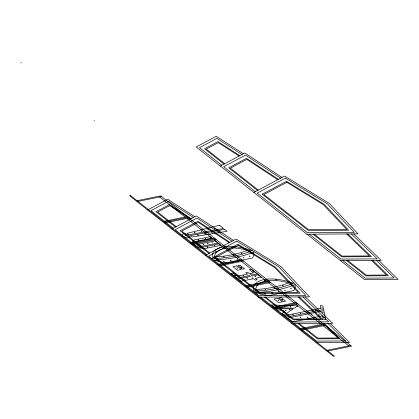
<?xml version="1.0" encoding="UTF-8"?>
<svg xmlns="http://www.w3.org/2000/svg" width="419" height="419" viewBox="0 0 419 419"><rect width="100%" height="100%" fill="white"/><g stroke="black" fill="none" stroke-linecap="round" stroke-linejoin="round"><path stroke-width="0.63" d="M220.347 166.039L244.848 152.993L282.034 177.431M147.624 209.956L167.72 199.255L194.84 216.738M171.806 228.999L196.307 215.953L233.493 240.396M253.867 192.431L284.611 176.059L329.234 203.372L358.067 233.902L306.902 234.195M262.236 194.18L286.491 181.27L324.254 204.388L348.655 230.225L308.3 230.455L262.126 194.097M205.326 255.391L236.07 239.024L280.693 266.337L309.526 296.861L258.361 297.155M213.695 257.146L237.95 244.235L275.712 267.348L300.114 293.185L259.759 293.415L213.585 257.057M137.071 200.68L160.713 195.867L351.593 346.173L327.951 350.986M137.982 201.392L161.624 196.584M163.431 221.436L187.073 216.623M164.337 222.149L187.984 217.341M165.248 222.866L188.89 218.058M190.697 242.905L214.345 238.097M191.609 243.622L215.251 238.814M192.515 244.34L216.162 239.527M217.969 264.379L241.611 259.571M218.875 265.096L242.522 260.283M219.786 265.808L243.429 261M245.262 285.847L268.878 281.039M246.147 286.565L269.789 281.757M247.053 287.282L270.695 282.474M272.502 307.326L296.149 302.513M273.413 308.038L297.055 303.23M274.319 308.756L297.967 303.943M299.774 328.795L323.416 323.987M300.68 329.512L324.327 324.699M301.591 330.23L325.233 325.416M327.04 350.268L350.687 345.46M340.422 260.587L381.19 260.356L353.772 233.928M291.881 323.552L332.649 323.316L305.231 296.888M316.067 342.595L349.509 342.402L330.209 323.332M20.95 62.661L21.4 62.939M243.381 153.773L216.262 136.29L196.165 146.99L364.603 279.63L398.05 279.442L378.75 260.367M241.957 154.532L216.948 138.411L199.512 147.692L221.813 165.254M239.815 155.669L217.974 141.591L204.535 148.745L224.013 164.086M239.102 156.051L218.315 142.649L206.211 149.096L224.752 163.693M193.416 217.492L168.407 201.371L150.971 210.657L173.272 228.219M191.274 218.634L169.433 204.551L155.994 211.705L175.477 227.046M190.561 219.011L169.774 205.614L157.67 212.056L176.21 226.658M280.604 178.195L245.508 155.124L223.699 166.736L255.333 191.651M278.462 179.332L246.498 158.324L228.722 167.789L257.533 190.477M277.75 179.714L246.828 159.388L230.398 168.139L258.266 190.085M232.063 241.155L196.967 218.09L175.158 229.701L206.792 254.611M229.921 242.297L197.957 221.284L180.18 230.754L208.992 253.443M229.209 242.674L198.287 222.353L181.856 231.099L209.725 253.05M314.229 234.153L342.098 256.098L369.443 255.941L346.644 233.964M347.744 260.545L366.285 275.142L386.428 275.026L371.632 260.409M313.003 234.158L341.82 256.847L371.402 256.679L347.833 233.959M346.523 260.55L366.002 275.891L388.366 275.765L372.821 260.403M309.342 234.179L340.982 259.089L377.273 258.884L351.4 233.938M342.862 260.571L365.164 278.137L394.174 277.97L376.377 260.382M159.67 196.982L185.119 217.021M186.937 218.451L212.391 238.495M214.209 239.925L239.658 259.969M241.475 261.398L266.924 281.437M268.741 282.872L294.196 302.911M296.013 304.341L321.462 324.385M323.279 325.814L348.728 345.853M265.688 297.113L293.557 319.063L320.902 318.906L298.108 296.93M299.203 323.51L317.743 338.107L337.887 337.992L323.091 323.368M264.468 297.123L293.279 319.812L322.86 319.639L299.292 296.919M297.982 323.515L317.461 338.856L339.825 338.725L324.28 323.363M260.801 297.144L292.441 322.054L328.732 321.844L302.858 296.903M294.321 323.536L316.623 341.097L345.633 340.93L327.836 323.342M94.113 120.201L94.406 120.504M185.607 235.719L186.13 235.897L185.627 235.693M193.426 241.962L193.955 242.145L193.426 241.962M194.505 232.529L195.029 232.713L194.505 232.529M197.663 235.017L198.187 235.2L197.663 235.017M198.15 239.867L198.674 240.05L198.15 239.867M201.193 231.068L201.717 231.251L201.214 231.042M200.256 247.236L200.78 247.419L200.277 247.21M203.1 244.555L203.624 244.738L203.1 244.555M204.744 233.854L205.268 234.032L204.744 233.854M205.294 238.453L205.818 238.636L205.315 238.427M207.85 229.612L208.374 229.79L207.871 229.581M207.505 243.664L208.034 243.848L207.505 243.664M207.269 247.048L207.793 247.226L207.29 247.016M211.747 232.697L212.271 232.875L211.747 232.697M211.909 242.769L212.433 242.952L211.93 242.742M214.544 228.214L215.073 228.397L214.544 228.214M214.366 245.597L214.889 245.775L214.366 245.597M213.706 257.659L214.235 257.837L213.706 257.659M215.654 251.149L216.178 251.327L215.675 251.122M218.645 231.44L219.168 231.623L218.666 231.414M223.222 247.76L223.746 247.938L223.28 247.713M223.715 256.852L224.238 257.036L223.736 256.826M223.626 261.247L224.149 261.425L223.646 261.22M230.612 260.367L231.136 260.55L230.612 260.367M232.875 255.354L233.404 255.538L232.901 255.328M234.561 247.299L235.085 247.477L234.582 247.268M234.86 275.466L235.384 275.65L234.86 275.466M237.054 259.057L237.578 259.241L237.075 259.031M236.897 267.951L237.421 268.134L236.897 267.951M241.354 253.27L241.878 253.453L241.354 253.27M240.972 267.097L241.501 267.28L240.972 267.097M243.528 257.748L244.052 257.926L243.549 257.716M243.219 275.707L243.743 275.891L243.24 275.681M243.879 279.567L244.403 279.745L243.9 279.536M249.054 250.478L249.577 250.662L249.075 250.452M246.964 277.986L247.488 278.169L246.964 277.986M249.462 256.04L249.986 256.224L249.462 256.04M250.651 274.204L251.175 274.387L250.709 274.157M251.981 277.923L252.51 278.106L252.002 277.897M253.029 271.763L253.553 271.941L253.05 271.732M255.045 276.346L255.569 276.53L255.066 276.32M255.003 290.137L255.527 290.32L255.003 290.137M256.952 283.626L257.476 283.81L256.973 283.6M264.52 280.238L265.044 280.421L264.52 280.238M265.012 289.335L265.536 289.513L265.033 289.304M264.923 293.724L265.447 293.908L264.923 293.724M271.905 292.844L272.434 293.028L271.905 292.844M274.173 287.832L274.702 288.015L274.173 287.832M275.859 279.777L276.383 279.96L275.917 279.73M278.352 291.54L278.876 291.724L278.373 291.514M278.022 300.318L278.546 300.496L278.043 300.292M278.593 306.415L279.117 306.593L278.593 306.415M282.652 285.753L283.176 285.931L282.652 285.753M280.526 309.243L281.049 309.426L280.526 309.243M282.118 299.485L282.642 299.664L282.139 299.459M284.826 290.226L285.349 290.409L284.847 290.199M284.339 306.572L284.862 306.755L284.339 306.572M284.967 312.747L285.496 312.93L284.988 312.721M285.58 310.458L286.104 310.641L285.601 310.432M290.351 282.961L290.875 283.139L290.372 282.935M290.76 288.523L291.284 288.707L290.781 288.497M289.466 309.631L289.99 309.814L289.466 309.631M290.11 306.755L290.634 306.938L290.11 306.755M292.834 314.727L293.358 314.91L292.855 314.7M296.359 319.414L296.882 319.597L296.359 319.414M300.229 313.229L300.753 313.412L300.25 313.203M300.072 317.036L300.601 317.214L300.072 317.036M307.666 311.71L308.19 311.893L307.666 311.71M307.457 317.152L307.986 317.335L307.457 317.152M311.479 314.706L312.003 314.889L311.5 314.679M315.088 310.212L315.612 310.395L315.109 310.186M318.801 314.847L319.325 315.03L318.801 314.847M321.839 307.96L322.363 308.143L321.839 307.96M322.745 312.427L323.269 312.611L322.766 312.401M323.767 317.173L324.296 317.351L323.767 317.173M253.83 254.684L253.092 257.02L252.338 258.046L227.135 263.174L219.472 261.676L214.324 260.157A158.785 72.335 18.3 0 0 253.794 252.123L253.83 254.684M295.117 287.193L294.374 289.529L293.625 290.561L268.422 295.688L260.754 294.185L255.611 292.666A158.785 72.335 18.3 0 0 295.081 284.637L295.117 287.193M284.637 311.809L282.066 313.496L283.982 315.004L293.127 309.013L275.681 308.468L277.598 309.981L282.511 310.139L284.637 311.809M297.93 305.865L294.353 308.211L274.529 307.562L271.271 304.995L297.93 305.865M285.365 178.143L257.214 193.133L307.462 232.697L354.301 232.43L327.244 203.781L285.365 178.143M286.853 182.307L263.902 194.526L308.578 229.706L346.775 229.486L323.259 204.587L286.853 182.307M236.824 241.108L208.672 256.093L258.921 295.662L305.76 295.39L278.703 266.741L236.824 241.108M238.311 245.267L215.361 257.486L260.042 292.666L298.234 292.452L274.717 267.552L238.311 245.267M219.436 225.265L187.167 233.315L188.985 234.75L223.563 228.512L219.436 225.265M130.524 195.526L129.55 195.725L333.519 356.339L334.493 356.14L130.524 195.526M209.95 236.74L194.316 239.919A8.417 3.834 18.3 0 0 194.662 245.251A8.417 3.834 18.3 0 0 205.226 248.509L220.86 245.33L219.043 243.895L203.409 247.074A5.698 2.598 18.3 0 1 196.647 244.848A5.698 2.598 18.3 0 1 196.139 241.349L211.768 238.17L209.95 236.74M215.225 240.888L197.616 244.471A4.169 1.901 18.3 0 0 202.869 246.084L217.948 243.036L215.225 240.888M236.845 265.856L232.938 266.646L237.479 270.229L241.386 269.433L236.845 265.856M239.972 265.217L238.018 265.615L242.559 269.192L244.513 268.794L239.972 265.217M233.1 273.005L231.147 273.403L237.06 278.059L249.405 275.55L250.494 276.409L238.154 278.918L241.098 281.238L253.437 278.724L255.255 280.159L257.208 279.761L255.391 278.326L261.252 277.137L258.308 274.817L252.448 276.011L251.358 275.152L257.219 273.958L251.3 269.302L249.347 269.7L253.448 272.926L249.541 273.722L247.723 272.287L245.77 272.685L247.587 274.12L237.196 276.231L233.1 273.005M277.965 298.234L274.057 299.03L278.604 302.607L282.511 301.811L277.965 298.234M281.091 297.6L279.138 297.993L283.684 301.575L285.638 301.177L281.091 297.6M320.828 308.274L284.752 315.612L286.57 317.042L323.63 309.505L322.881 306.027L320.226 305.472L320.828 308.274M323.892 310.709L287.843 318.047L292.75 321.912L322.462 315.863L323.159 319.089L325.809 319.624L323.892 310.709M224.652 229.371L190.074 235.609L191.892 237.039L227.072 231.278L224.652 229.371M251.976 250.693L246.754 248.991A34.054 15.513 18.3 0 0 212.155 256.03L212.506 258.722A143.167 65.223 18.3 0 0 251.976 250.693M293.263 283.202L288.042 281.505A34.054 15.513 18.3 0 0 253.437 288.544L253.794 291.236A143.167 65.223 18.3 0 0 293.263 283.202M183.313 236.505A3.891 1.77 18.3 0 0 189.514 237.175A3.891 1.77 18.3 0 0 184.805 233.776A3.891 1.77 18.3 0 0 183.313 236.505M214.497 257.067A143.167 65.223 18.3 0 0 247.456 250.358A32.315 14.723 18.3 0 0 214.497 257.067M288.743 282.872A32.315 14.723 18.3 0 0 255.784 289.576A143.167 65.223 18.3 0 0 288.743 282.872"/></g></svg>
